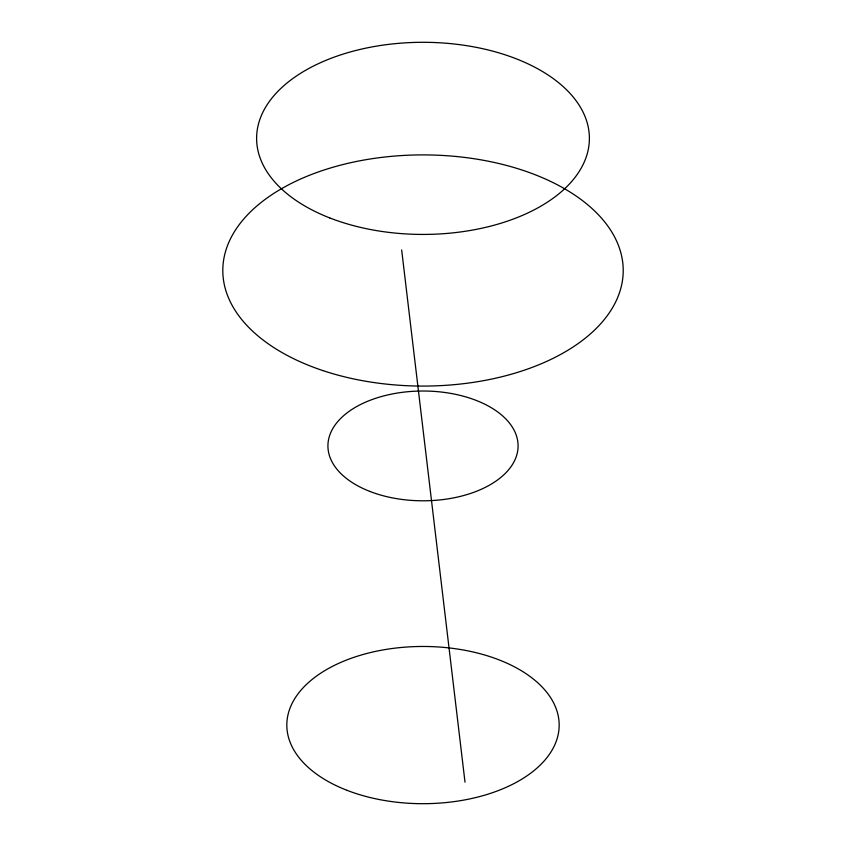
<?xml version="1.0" encoding="UTF-8"?>
<svg xmlns="http://www.w3.org/2000/svg" width="846" height="846" viewBox="0 0 846 846"><rect width="100%" height="100%" fill="white"/><g stroke="black" fill="none" stroke-linecap="round" stroke-linejoin="round"><path stroke-width="1.27" d="M401.67 249.961L465.014 782.19M369.713 491.367A95.08 54.895 0 0 0 517.837 449.818A95.08 54.895 0 0 0 381.451 396.531A95.08 54.895 0 0 0 369.713 491.367M329.739 217.919A166.387 96.063 0 0 0 588.964 145.216A166.387 96.063 0 0 0 350.297 51.955A166.387 96.063 0 0 0 329.739 217.919M347.103 790.354A136.174 78.615 0 0 0 558.857 730.394A136.174 78.615 0 0 0 363.04 654.497A136.174 78.615 0 0 0 347.103 790.354M322.897 370.59A200.216 115.595 0 0 0 623.216 270.487A200.216 115.595 0 0 0 322.897 170.384A200.216 115.595 0 0 0 322.897 370.59"/></g></svg>
